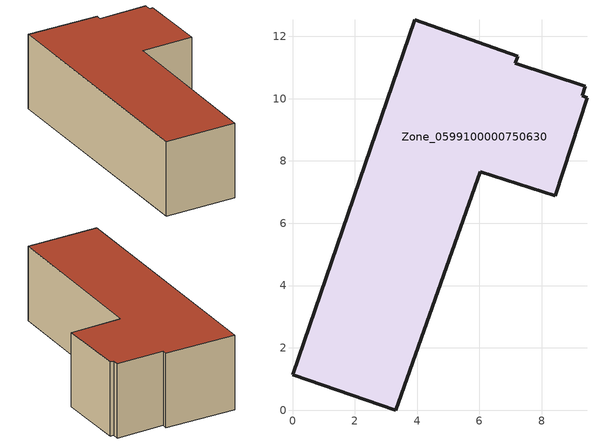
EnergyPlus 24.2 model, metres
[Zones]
Zone_0599100000750630
 floor ground (C_G): 9.45,10.03 8.43,6.88 6.02,7.66 3.31,0 0,1.14 3.92,12.53 7.22,11.36 7.14,11.13 9.39,10.39 9.3,10.09 z0
 wall outside (C_F): 6.02,7.66 8.43,6.88 9.45,10.03 9.3,10.09 9.39,10.39 7.14,11.13 7.22,11.36 3.92,12.53 0,1.14 3.31,0 6.02,7.66 z0:3.69
 roof outside (C_R): 8.43,6.88 9.45,10.03 9.3,10.09 9.39,10.39 7.14,11.13 7.22,11.36 3.92,12.53 0,1.14 3.31,0 6.02,7.66 z3.69
[BUILDING]
Pand.0599100000750630: North Axis=0; Terrain=City; Loads Convergence Tolerance Value=0.04; Temperature Convergence Tolerance Value=0.4; Solar Distribution=FullExterior; Maximum Number of Warmup Days=25; Minimum Number of Warmup Days=1
[Site:Location]
Rotterdam.The.Hague.AP_ZH_NLD Design_Conditions: Latitude=51.96; Longitude=4.45; Time Zone=1; Elevation=-4.5
[SITE:GROUNDTEMPERATURE:BUILDINGSURFACE]
18, 18, 18, 18, 18, 18, 18, 18, 18, 18, 18, 18
[MATERIAL] Thermal Absorptance=0.9; Solar Absorptance=0.7; Visible Absorptance=0.7
Name | Roughness | Thickness | Conductivity | Density | Specific Heat
G.D.1965 | MediumSmooth | 0.15 | 1 | 540 | 1210
F.D.1965 | Rough | 0.3 | 0.857143 | 1920 | 840
R.D.1965 | MediumRough | 0.2 | 0.08 | 1500 | 1000
[CONSTRUCTION]
C_G: G.D.1965
C_F: F.D.1965
C_R: R.D.1965
[ZONE]
Zone_0599100000750630: Type=1; Multiplier=1; Ceiling Height=Autocalculate; Volume=Autocalculate; Floor Area=autocalculate; Part of Total Floor Area=Yes
[ZONEINFILTRATION:DESIGNFLOWRATE]
Infil_Zone_0599100000750630: Zone or ZoneList or Space or SpaceList=Zone_0599100000750630; Schedule=AlwaysOn; Design Flow Rate Calculation Method=Flow/Area; Flow Rate per Floor Area=0.0042; Constant Term Coefficient=1; Temperature Term Coefficient=0; Velocity Term Coefficient=0; Velocity Squared Term Coefficient=0
[HVACTEMPLATE:ZONE:IDEALLOADSAIRSYSTEM]
Zone_0599100000750630: Maximum Heating Supply Air Temperature=50; Minimum Cooling Supply Air Temperature=13; Maximum Heating Supply Air Humidity Ratio=0.0156; Minimum Cooling Supply Air Humidity Ratio=0.0077; Heating Limit=NoLimit; Cooling Limit=NoLimit; Dehumidification Control Type=ConstantSensibleHeatRatio; Cooling Sensible Heat Ratio=0.7; Dehumidification Setpoint=60; Humidification Control Type=None; Humidification Setpoint=30; Outdoor Air Method=None; Outdoor Air Flow Rate per Person=0.00944; Outdoor Air Flow Rate per Zone Floor Area=0; Outdoor Air Flow Rate per Zone=0; Demand Controlled Ventilation Type=None; Outdoor Air Economizer Type=NoEconomizer; Heat Recovery Type=None; Sensible Heat Recovery Effectiveness=0.7; Latent Heat Recovery Effectiveness=0.65
[ZONECONTROL:THERMOSTAT]
ThermostatControl_Zone_0599100000750630: Zone or ZoneList=Zone_0599100000750630; Control Type Schedule=DualSetpointControlType; Control 1=Thermostat_Zone_0599100000750630; Temperature Difference Between Cutout And Setpoint=0
[THERMOSTATSETPOINT:DUALSETPOINT]
Thermostat_Zone_0599100000750630: Heating Setpoint Temperature Schedule=HeatingSetpoint_Zone_0599100000750630; Cooling Setpoint Temperature Schedule=CoolingSetpoint_Zone_0599100000750630
[SCHEDULE:COMPACT]
HeatingSetpoint_Zone_0599100000750630: Through: 12/31, For: AllDays, Until: 24:00, 21
CoolingSetpoint_Zone_0599100000750630: Through: 12/31, For: AllDays, Until: 24:00, 24
DualSetpointControlType: Through: 12/31, For: AllDays, Until: 24:00, 4
AlwaysOn: Through: 12/31, For: AllDays, Until: 24:00, 1
